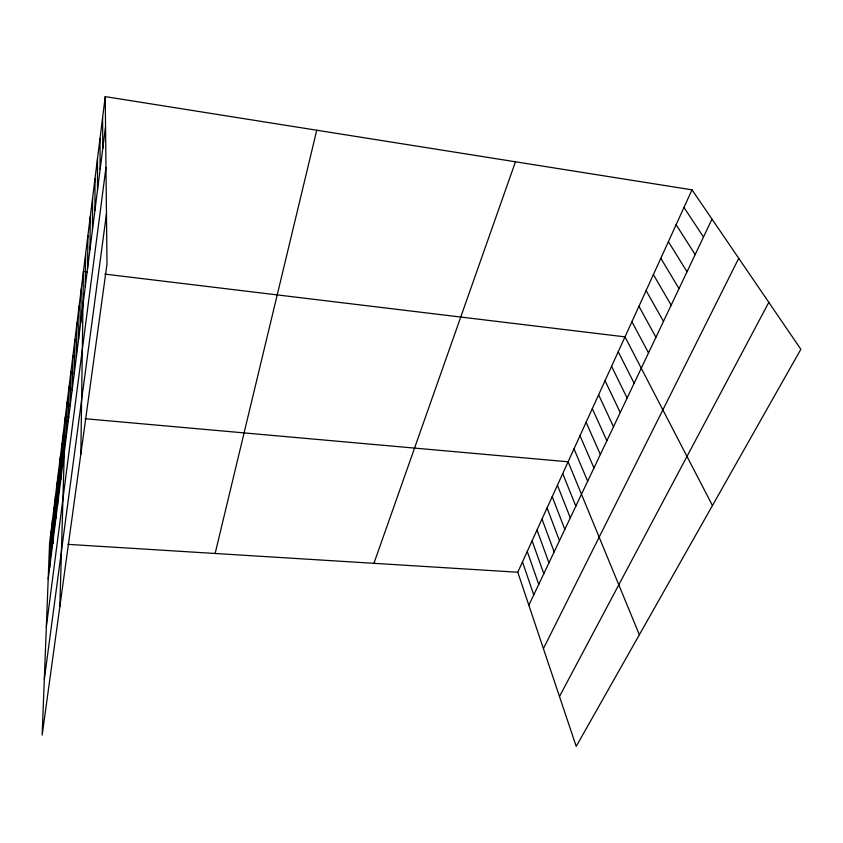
<?xml version="1.0" encoding="UTF-8"?>
<svg xmlns="http://www.w3.org/2000/svg" width="843" height="843" viewBox="0 0 843 843"><rect width="100%" height="100%" fill="white"/><g stroke="black" fill="none" stroke-linecap="round" stroke-linejoin="round"><path stroke-width="1.26" d="M94.943 210.307L95.017 178.537M92.435 230.055L92.604 197.926M89.99 249.37L90.233 216.914M87.598 268.264L87.914 235.492M85.248 286.757L85.649 253.69M80.833 454.071L83.425 271.52L87.208 271.983M80.707 322.584L81.255 288.991M78.504 339.94L79.126 306.114M76.355 356.937L77.029 322.89M74.247 373.597L74.985 339.339M70.148 405.915L71.002 371.278M72.171 389.919L72.972 355.461M68.157 421.595L69.063 386.8M66.207 436.969L67.166 402.027M59.842 606.57L65.311 416.958L69.01 417.285M60.854 479.245L61.95 443.934M62.561 465.768L63.615 430.562M59.168 492.491L60.306 457.085M55.901 518.308L57.113 482.712M57.524 505.505L58.704 470.004M52.74 543.24L54.026 507.507M54.3 530.879L55.564 495.22M49.684 567.36L51.033 531.511M51.191 555.4L52.519 519.604M105.227 96.618L49.579 543.219L42.15 735.096L106.998 264.017L105.227 96.618L691.998 189.833L800.85 349.276L576.212 746.382L517.781 572.239L691.998 189.833M48.188 579.12L105.544 126.703M46.344 626.655L105.976 167.388M44.3 679.521L106.46 213.816M215.134 553.482L316.757 130.222M373.934 563.324L515.463 161.793M528.846 605.232L711.987 219.127M543.408 648.625L738.721 258.285M559.478 696.497L768.816 302.352M49.579 543.219L53.246 543.45M67.977 544.357L517.781 572.239M85.132 418.729L568.098 461.785L639.363 634.747M104.806 274.101L625.011 336.863L712.451 505.547M683.968 207.441L703.494 237.02M676.107 224.712L695.18 254.565M668.383 241.656L687.024 271.762M660.817 258.274L679.026 288.633M653.388 274.576L671.176 305.166M646.096 290.582L663.483 321.383M638.931 306.294L655.938 337.295M631.913 321.72L648.53 352.901M618.235 351.742L634.136 383.259M611.575 366.347L627.129 398.022M605.042 380.699L620.258 412.522M598.614 394.809L613.504 426.758M592.302 408.665L606.876 440.741M586.096 422.28L600.353 454.472M579.995 435.673L593.957 467.97M573.999 448.834L587.666 481.227M562.724 473.587L575.843 506.148M557.423 485.22L570.3 517.855M552.207 496.675L564.831 529.372M547.065 507.96L559.457 540.711M541.996 519.067L554.157 551.87M537.012 530.015L548.941 562.871M532.102 540.806L543.809 573.704M527.254 551.438L538.751 584.368M522.481 561.912L533.756 594.884M102.583 117.778L102.804 148.326M100.011 138.484L100.117 169.454M97.482 158.726L97.503 190.107"/></g></svg>
